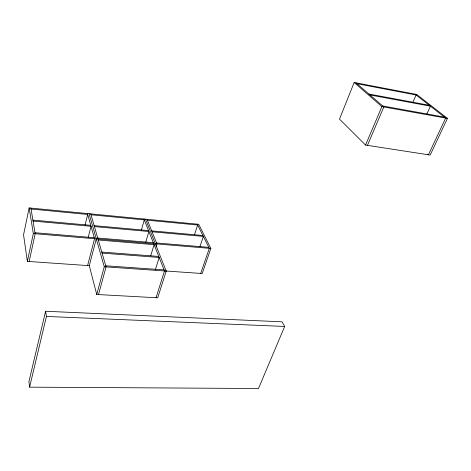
<?xml version="1.0" encoding="UTF-8"?>
<svg xmlns="http://www.w3.org/2000/svg" width="471" height="471" viewBox="0 0 471 471"><rect width="100%" height="100%" fill="white"/><g stroke="black" fill="none" stroke-linecap="round" stroke-linejoin="round"><path stroke-width="0.71" d="M165.786 270.996L202.206 273.527L210.855 248.452L198.715 224.302L29.149 207.929L23.55 234.805L27.359 261.381L89.29 265.679L96.726 294.481L157.703 297.813L166.204 271.072L145.521 219.162M27.359 261.381L33.335 233.587L29.149 207.929M29.167 261.505L35.172 233.74L30.898 208.094M45.599 311.26L28.925 381.651L29.585 387.156L258.497 388.51L284.667 326.456L282.064 321.823L45.599 311.26L46.441 316.441L29.585 387.156M85.063 225.008L87.706 214.452L31.051 209.012M88.212 237.419L91.044 226.286L33.058 221.064M87.588 265.562L94.559 238.715L87.453 213.557M89.29 265.679L96.284 238.856M96.726 294.481L104.262 266.769L89.096 213.716M98.504 294.575L106.069 266.898L90.744 213.875M141.265 230.39L144.314 219.898L91.003 214.77M145.627 242.553L148.907 231.496L94.418 226.592M150.696 255.871L154.105 244.643L98.292 239.992M156.101 246.739L156.955 243.937L147.07 219.315M155.306 269.96L159.174 257.466L102.083 253.098M156.031 297.719L164.509 270.955L143.967 219.015M194.464 234.776L197.685 225.026L147.423 220.192M199.898 246.716L203.372 236.407L152.074 231.785M200.699 273.421L209.324 248.329L197.249 224.161M354.163 82.49L339.509 119.104L365.555 145.062L430.182 155.059L447.45 118.392L416.711 94.465L354.163 82.49L381.887 106.599L447.45 118.392M365.555 145.062L381.887 106.599M367.457 145.356L383.818 106.946L355.999 82.843M412.855 102.266L416.087 94.983L356.977 83.691M426.785 114.147L430.423 106.175L369.965 94.948M46.441 316.441L284.667 326.456M105.751 265.797L164.085 269.877M104.262 266.769L166.204 271.072M101.777 252.056L158.768 256.448M33.335 233.587L210.855 248.452M35.007 232.727L94.277 237.72M97.721 238.014L153.334 242.7M156.566 242.971L208.853 247.375M32.899 220.098L90.779 225.344M94.147 225.65L148.542 230.572M151.703 230.861L202.919 235.5M382.705 105.981L444.441 117.12M368.923 94.041L429.269 105.274M415.004 94.141L445.666 118.074L428.422 154.788L427.65 154.105"/></g></svg>
